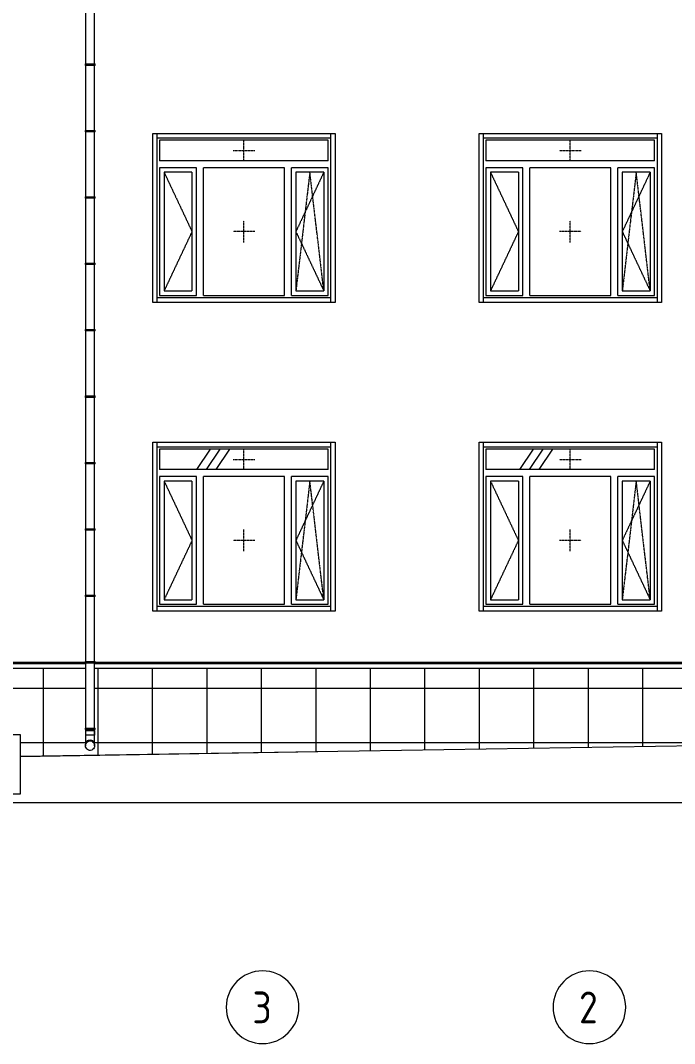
# Model space of a CAD drawing. Header units: millimetres. Extents: x -515342 to 330399, y -224905 to 507333.
# Drawn here: x 164097 to 171301, y -1932 to 9331 of the extents above; entities that cross this region are included whole.
import ezdxf

# ---------------------------------------------------------------- set-up
doc = ezdxf.new("R2010")
doc.units = ezdxf.units.MM
doc.linetypes.add('ASVP_Штриховая_ш2 п1', pattern=[3, 2, -1])
doc.layers.get('0').update_dxf_attribs({"lineweight": 0})
for name, color, linetype, lineweight in [('Витраж', 7, 'Continuous', 0), ('Линии', 7, 'Continuous', 0), ('Обобщенные модели', 7, 'Continuous', 0), ('Ограждение', 7, 'Continuous', 0), ('Окна', 7, 'Continuous', 0), ('Окна открывание', 7, 'Continuous', 0), ('Оси', 7, 'Continuous', 0), ('Стены внутренние', 7, 'Continuous', 0), ('Стены наружные', 7, 'Continuous', 0), ('Стены штриховка поверхности', 7, 'Continuous', 0)]:
    doc.layers.add(name, color=color, linetype=linetype, lineweight=lineweight)
doc.styles.add('GOST Common', font='', dxfattribs={"width": 0.9, "height": 350})
doc.styles.get('GOST Common').set_extended_font_data('GOST Common')
pattern_1 = [(236.31, (1066.07, 1244.6), (-1777.996, -3556.002), [641.07, -5769.6]), (236.31, (1101.63, 1137.9), (-1777.996, -3556.002), [384.64, -6026.03]), (236.31, (888.27, 1137.9), (-1777.996, -3556.002), [384.64, -6026.03])]

# ---------------------------------------------------------------- blocks, each defined once
blk = doc.blocks.new('Окно_ПВХ_3Створки_1Фрамуга-верх - АР_Окно_ОП_1820_h_х1970_3ст2фр-в-V7-О_АР_Эскиз_Фасад 12-1 копия 1')
at = {"layer": 'Окна'}
h = blk.add_hatch(dxfattribs=at)
h.set_pattern_fill('FP_1', color=256, style=0, pattern_type=2)
h.set_pattern_definition(pattern_1)
h.paths.add_polyline_path([(-16777, 885), (-16777, 2193), (-17085, 2193), (-17085, 885), (-16815, 885)])
at = {"layer": 'Окна открывание'}
h = blk.add_hatch(dxfattribs=at)
h.set_pattern_fill('FP_1', color=256, style=0, pattern_type=2)
h.set_pattern_definition(pattern_1)
h.paths.add_polyline_path([(-15915, 2318), (-15276, 2318), (-15276, 2544), (-17134, 2544), (-17134, 2318), (-16140, 2318)])
at = {"layer": 'Окна'}
for p, q in [((-15276, 2544), (-17134, 2544)), ((-17134, 2544), (-17134, 2318)), ((-15276, 2318), (-15276, 2544)), ((-15276, 2318), (-17134, 2318)), ((-16728, 2242), (-17134, 2242)), ((-17134, 2242), (-17134, 836)), ((-17085, 2193), (-17085, 885)), ((-16777, 2193), (-17085, 2193)), ((-16777, 2193), (-16777, 885)), ((-16728, 836), (-16728, 2242)), ((-15758, 2242), (-16652, 2242)), ((-16652, 836), (-16652, 2242)), ((-15758, 836), (-15758, 2242)), ((-15276, 2242), (-15682, 2242)), ((-15682, 836), (-15682, 2242)), ((-15633, 2193), (-15633, 885)), ((-15325, 2193), (-15633, 2193)), ((-15325, 2193), (-15325, 885)), ((-15276, 836), (-15276, 2242)), ((-17134, 836), (-16728, 836)), ((-17085, 885), (-16777, 885)), ((-16652, 836), (-15758, 836)), ((-15682, 836), (-15276, 836)), ((-15633, 885), (-15325, 885))]:
    blk.add_line(p, q, dxfattribs=at)
at = {"layer": 'Окна открывание', "linetype": 'ASVP_Штриховая_ш2 п1'}
for p, q in [((-16205, 2318), (-16205, 2544)), ((-16325, 2431), (-16085, 2431)), ((-17085, 2193), (-16777, 1539)), ((-15479, 2193), (-15633, 885)), ((-15325, 2193), (-15633, 1539)), ((-15325, 885), (-15479, 2193)), ((-16205, 1419), (-16205, 1659)), ((-16777, 1539), (-17085, 885)), ((-16085, 1539), (-16325, 1539)), ((-15633, 1539), (-15325, 885))]:
    blk.add_line(p, q, dxfattribs=at)
blk = doc.blocks.new('Окно_ПВХ_3Створки_1Фрамуга-верх - АР_Окно_ОП_1820_h_х1970_3ст2фр-в-V8-О_АР_Эскиз_Фасад 12-1 копия 1')
at = {"layer": 'Окна'}
h = blk.add_hatch(dxfattribs=at)
h.set_pattern_fill('FP_1', color=256, style=0, pattern_type=2)
h.set_pattern_definition(pattern_1)
h.paths.add_polyline_path([(-13490.329244, 885), (-13182.329244, 885), (-13182.329244, 2193), (-13490.329244, 2193), (-13490.329244, 906.332896)])
at = {"layer": 'Окна открывание'}
h = blk.add_hatch(dxfattribs=at)
h.set_pattern_fill('FP_1', color=256, style=0, pattern_type=2)
h.set_pattern_definition(pattern_1)
h.paths.add_polyline_path([(-13539.329244, 2318), (-11681.329244, 2318), (-11681.329244, 2544), (-13539.329244, 2544), (-13539.329244, 2431.533188)])
at = {"layer": 'Окна'}
for p, q in [((-11681.329244, 2544), (-13539.329244, 2544)), ((-13539.329244, 2544), (-13539.329244, 2318)), ((-11681.329244, 2318), (-11681.329244, 2544)), ((-11681.329244, 2318), (-13539.329244, 2318)), ((-13133.329244, 2242), (-13539.329244, 2242)), ((-13539.329244, 2242), (-13539.329244, 836)), ((-13490.329244, 2193), (-13490.329244, 885)), ((-13182.329244, 2193), (-13490.329244, 2193)), ((-13182.329244, 2193), (-13182.329244, 885)), ((-13133.329244, 836), (-13133.329244, 2242)), ((-12163.329244, 2242), (-13057.329244, 2242)), ((-13057.329244, 836), (-13057.329244, 2242)), ((-12163.329244, 836), (-12163.329244, 2242)), ((-11681.329244, 2242), (-12087.329244, 2242)), ((-12087.329244, 836), (-12087.329244, 2242)), ((-12038.329244, 2193), (-12038.329244, 885)), ((-11730.329244, 2193), (-12038.329244, 2193)), ((-11730.329244, 2193), (-11730.329244, 885)), ((-11681.329244, 836), (-11681.329244, 2242)), ((-13539.329244, 836), (-13133.329244, 836)), ((-13490.329244, 885), (-13182.329244, 885)), ((-13057.329244, 836), (-12163.329244, 836)), ((-12087.329244, 836), (-11681.329244, 836)), ((-12038.329244, 885), (-11730.329244, 885))]:
    blk.add_line(p, q, dxfattribs=at)
at = {"layer": 'Окна открывание', "linetype": 'ASVP_Штриховая_ш2 п1'}
for p, q in [((-12610.329244, 2318), (-12610.329244, 2544)), ((-12730.329244, 2431), (-12490.329244, 2431)), ((-13490.329244, 2193), (-13182.329244, 1539)), ((-11884.329244, 2193), (-12038.329244, 885)), ((-11730.329244, 2193), (-12038.329244, 1539)), ((-11730.329244, 885), (-11884.329244, 2193)), ((-12610.329244, 1419), (-12610.329244, 1659)), ((-13182.329244, 1539), (-13490.329244, 885)), ((-12490.329244, 1539), (-12730.329244, 1539)), ((-12038.329244, 1539), (-11730.329244, 885))]:
    blk.add_line(p, q, dxfattribs=at)
blk = doc.blocks.new('Окно_ПВХ_3Створки_1Фрамуга-верх - АР_Окно_ОП_1820_h_х1970_3ст2фр-в-V30-О_АР_Эскиз_Фасад 12-1 копия 1')
at = {"layer": 'Окна'}
h = blk.add_hatch(dxfattribs=at)
h.set_pattern_fill('FP_1', color=256, style=0, pattern_type=2)
h.set_pattern_definition(pattern_1)
h.paths.add_polyline_path([(-17085, 4285), (-16777, 4285), (-16777, 5593), (-17085, 5593), (-17085, 4338)])
h = blk.add_hatch(dxfattribs=at)
h.set_pattern_fill('FP_1', color=256, style=0, pattern_type=2)
h.set_pattern_definition(pattern_1)
h.paths.add_polyline_path([(-15466, 4285), (-15325, 4285), (-15325, 5593), (-15633, 5593), (-15633, 4285)])
for p, q in [((-15276, 5944), (-17134, 5944)), ((-17134, 5944), (-17134, 5718)), ((-15276, 5718), (-15276, 5944)), ((-15276, 5718), (-17134, 5718)), ((-16728, 5642), (-17134, 5642)), ((-17134, 5642), (-17134, 4236)), ((-16728, 4236), (-16728, 5642)), ((-15758, 5642), (-16652, 5642)), ((-16652, 4236), (-16652, 5642)), ((-15758, 4236), (-15758, 5642)), ((-15276, 5642), (-15682, 5642)), ((-15682, 4236), (-15682, 5642)), ((-15276, 4236), (-15276, 5642)), ((-17085, 5593), (-17085, 4285)), ((-16777, 5593), (-17085, 5593)), ((-16777, 5593), (-16777, 4285)), ((-15633, 5593), (-15633, 4285)), ((-15325, 5593), (-15633, 5593)), ((-15325, 5593), (-15325, 4285)), ((-17085, 4285), (-16777, 4285)), ((-15633, 4285), (-15325, 4285)), ((-17134, 4236), (-16728, 4236)), ((-16652, 4236), (-15758, 4236)), ((-15682, 4236), (-15276, 4236))]:
    blk.add_line(p, q, dxfattribs=at)
at = {"layer": 'Окна открывание', "linetype": 'ASVP_Штриховая_ш2 п1'}
for p, q in [((-16205, 5718), (-16205, 5944)), ((-16325, 5831), (-16085, 5831)), ((-17085, 5593), (-16777, 4939)), ((-15479, 5593), (-15633, 4285)), ((-15325, 5593), (-15633, 4939)), ((-15325, 4285), (-15479, 5593)), ((-16205, 4819), (-16205, 5059)), ((-16777, 4939), (-17085, 4285)), ((-16085, 4939), (-16325, 4939)), ((-15633, 4939), (-15325, 4285))]:
    blk.add_line(p, q, dxfattribs=at)
blk = doc.blocks.new('Окно_ПВХ_3Створки_1Фрамуга-верх - АР_Окно_ОП_1820_h_х1970_3ст2фр-в-V31-О_АР_Эскиз_Фасад 12-1 копия 1')
at = {"layer": 'Окна'}
h = blk.add_hatch(dxfattribs=at)
h.set_pattern_fill('FP_1', color=256, style=0, pattern_type=2)
h.set_pattern_definition(pattern_1)
h.paths.add_polyline_path([(-13490.329244, 4285), (-13182.329244, 4285), (-13182.329244, 5593), (-13490.329244, 5593), (-13490.329244, 4338.033553)])
h = blk.add_hatch(dxfattribs=at)
h.set_pattern_fill('FP_1', color=256, style=0, pattern_type=2)
h.set_pattern_definition(pattern_1)
h.paths.add_polyline_path([(-11867.404289, 4285), (-11730.329244, 4285), (-11730.329244, 5593), (-12038.329244, 5593), (-12038.329244, 4285)])
for p, q in [((-11681.329244, 5944), (-13539.329244, 5944)), ((-13539.329244, 5944), (-13539.329244, 5718)), ((-11681.329244, 5718), (-11681.329244, 5944)), ((-11681.329244, 5718), (-13539.329244, 5718)), ((-13133.329244, 5642), (-13539.329244, 5642)), ((-13539.329244, 5642), (-13539.329244, 4236)), ((-13133.329244, 4236), (-13133.329244, 5642)), ((-12163.329244, 5642), (-13057.329244, 5642)), ((-13057.329244, 4236), (-13057.329244, 5642)), ((-12163.329244, 4236), (-12163.329244, 5642)), ((-11681.329244, 5642), (-12087.329244, 5642)), ((-12087.329244, 4236), (-12087.329244, 5642)), ((-11681.329244, 4236), (-11681.329244, 5642)), ((-13490.329244, 5593), (-13490.329244, 4285)), ((-13182.329244, 5593), (-13490.329244, 5593)), ((-13182.329244, 5593), (-13182.329244, 4285)), ((-12038.329244, 5593), (-12038.329244, 4285)), ((-11730.329244, 5593), (-12038.329244, 5593)), ((-11730.329244, 5593), (-11730.329244, 4285)), ((-13490.329244, 4285), (-13182.329244, 4285)), ((-12038.329244, 4285), (-11730.329244, 4285)), ((-13539.329244, 4236), (-13133.329244, 4236)), ((-13057.329244, 4236), (-12163.329244, 4236)), ((-12087.329244, 4236), (-11681.329244, 4236))]:
    blk.add_line(p, q, dxfattribs=at)
at = {"layer": 'Окна открывание', "linetype": 'ASVP_Штриховая_ш2 п1'}
for p, q in [((-12610.329244, 5718), (-12610.329244, 5944)), ((-12730.329244, 5831), (-12490.329244, 5831)), ((-13490.329244, 5593), (-13182.329244, 4939)), ((-11884.329244, 5593), (-12038.329244, 4285)), ((-11730.329244, 5593), (-12038.329244, 4939)), ((-11730.329244, 4285), (-11884.329244, 5593)), ((-12610.329244, 4819), (-12610.329244, 5059)), ((-13182.329244, 4939), (-13490.329244, 4285)), ((-12490.329244, 4939), (-12730.329244, 4939)), ((-12038.329244, 4939), (-11730.329244, 4285))]:
    blk.add_line(p, q, dxfattribs=at)
blk = doc.blocks.new('Прямоугольный импост - АР_Откос_Металлический_50х330 Белый Правый-9899493-О_АР_Эскиз_Фасад 12-1 копия 1')
at = {"layer": 'Витраж'}
for p, q in [((-9974, 2570), (-9974, 2620)), ((-9974, 2620), (-8064, 2620)), ((-8064, 2620), (-8064, 2570)), ((-9974, 2570), (-8064, 2570))]:
    blk.add_line(p, q, dxfattribs=at)
blk = doc.blocks.new('Прямоугольный импост - АР_Откос_Металлический_50х330 Белый Левый-9898761-О_АР_Эскиз_Фасад 12-1 копия 1')
at = {"layer": 'Витраж'}
for p, q in [((-9974, 760), (-9974, 810)), ((-8064, 810), (-9974, 810)), ((-8064, 810), (-8064, 760)), ((-8064, 760), (-9974, 760))]:
    blk.add_line(p, q, dxfattribs=at)
blk = doc.blocks.new('Прямоугольный импост - АР_Откос_Металлический_50х330 Белый Правый-9899492-О_АР_Эскиз_Фасад 12-1 копия 1')
at = {"layer": 'Витраж'}
for p, q in [((-8064, 2620), (-8014, 2620)), ((-8064, 2620), (-8064, 760)), ((-8014, 2620), (-8014, 760)), ((-8014, 760), (-8064, 760))]:
    blk.add_line(p, q, dxfattribs=at)
blk = doc.blocks.new('Прямоугольный импост - АР_Откос_Металлический_50х330 Белый Левый-V99-О_АР_Эскиз_Фасад 12-1 копия 1')
at = {"layer": 'Витраж'}
for p, q in [((-10024, 2620), (-9974, 2620)), ((-10024, 760), (-10024, 2620)), ((-9974, 760), (-9974, 2620)), ((-9974, 760), (-10024, 760))]:
    blk.add_line(p, q, dxfattribs=at)
blk = doc.blocks.new('ASVP_ОМ_Водосточная труба_На стене - Труба 100-9889468-О_АР_Эскиз_Фасад 12-1 копия 1')
at = {"layer": 'Обобщенные модели'}
for p, q in [((-7250, 12695.760475), (-7250, -604.239525)), ((-7150, -604.239525), (-7150, 12695.760475))]:
    blk.add_line(p, q, dxfattribs=at)
blk = doc.blocks.new('Влж_Водосточная труба_Хомут - Хомут-9753428-О_АР_Эскиз_Фасад 12-1 копия 1')
at = {"layer": 'Обобщенные модели'}
for p, q in [((-7255, 12633.260475), (-7255, 12618.260475)), ((-7255, 12633.260475), (-7145, 12633.260475)), ((-7145, 12618.260475), (-7255, 12618.260475)), ((-7145, 12618.260475), (-7145, 12633.260475))]:
    blk.add_line(p, q, dxfattribs=at)
blk = doc.blocks.new('ASVP_ОМ_Водосточная труба_Слив - Слив-9747398-О_АР_Эскиз_Фасад 12-1 копия 1')
at = {"layer": 'Обобщенные модели'}
for p, q in [((-40051, -554), (-40051, -604)), ((-40051, -554), (-40000, -554)), ((-40000, -554), (-39950, -554)), ((-39950, -554), (-39948, -554)), ((-39948, -604), (-39948, -554)), ((-40000, -604), (-40051, -604)), ((-40050, -604), (-40050, -698)), ((-39950, -604), (-40000, -604)), ((-39950, -698), (-39950, -604)), ((-39948, -604), (-39950, -604)), ((-40050, -698), (-40050, -721)), ((-39950, -721), (-39950, -698))]:
    blk.add_line(p, q, dxfattribs=at)
at = {"layer": 'Обобщенные модели', "flags": 128}
for points in [[(-40050, -721), (-40049, -708), (-40044, -697), (-40037, -686), (-40028, -678), (-40018, -672), (-40006, -669), (-39994, -669), (-39982, -672), (-39972, -678), (-39963, -686), (-39956, -697), (-39951, -708), (-39950, -721)], [(-39950, -721), (-39951, -734), (-39956, -745), (-39963, -756), (-39972, -764), (-39982, -770), (-39994, -773), (-40006, -773), (-40018, -770), (-40028, -764), (-40037, -756), (-40044, -745), (-40049, -734), (-40050, -721)]]:
    blk.add_lwpolyline(points, dxfattribs=at)
at = {"layer": 'Обобщенные модели'}
blk.add_open_spline([(-39950, -698), (-39950, -695), (-39951, -690), (-39954, -684), (-39957, -680), (-39960, -676), (-39965, -672), (-39969, -669), (-39977, -666), (-39987, -663), (-40000, -661), (-40013, -663), (-40023, -666), (-40031, -669), (-40035, -672), (-40040, -676), (-40043, -680), (-40046, -684), (-40049, -690), (-40050, -695), (-40050, -698)], degree=3, knots=[0, 0, 0, 0, 0.083333, 0.125, 0.166667, 0.208333, 0.25, 0.291667, 0.333333, 0.416667, 0.5, 0.583333, 0.666667, 0.708333, 0.75, 0.791667, 0.833333, 0.875, 0.916667, 1, 1, 1, 1], dxfattribs=at)
blk = doc.blocks.new('Ограждение - Ограждение-10023331-О_АР_Эскиз_Фасад 12-1 копия 1')
at = {"layer": 'Ограждение'}
for p, q in [((-17950, 182), (-39950, 182)), ((-17950, 130), (-39950, 130)), ((-7250, 182), (-17850, 182)), ((-7250, 130), (-17850, 130))]:
    blk.add_line(p, q, dxfattribs=at)
blk = doc.blocks.new('СД_Люблино_Фасады_rvt-1-О_АР_Эскиз_Фасад 12-1 копия 1')
at = {"layer": 'Стены штриховка поверхности', "true_color": 0xcacaca}
h = blk.add_hatch(dxfattribs=at)
h.set_pattern_fill('FP_4', color=9, style=0, pattern_type=2)
h.set_pattern_definition([(0, (-3647.7, 180), (0, 600), []), (90, (-3647.7, 180), (-600, 4e-14), [])])
h.paths.add_polyline_path([(-49471, -1338), (-47126, -1300), (-47126, -1250), (-47146, -1250), (-47146, -700), (-44966, -700), (-44966, -1250), (-44986, -1250), (-44986, -1265), (-35266, -1108), (-35266, -600), (-33086, -600), (-33086, -1072), (-27986, -989), (-27986, -600), (-25806, -600), (-25806, -954), (-20846, -874), (-20846, -600), (-18666, -600), (-18666, -838), (-7250, -653), (-7250, -604), (-7251, -604), (-7251, -554), (-7250, -554), (-7250, -542), (-7255, -541), (-7255, -527), (-7250, -527), (-7250, 130), (-17850, 130), (-17850, -527), (-17845, -527), (-17845, -542), (-17850, -542), (-17849, -554), (-17848, -554), (-17848, -604), (-17850, -604), (-17850, -721), (-17851, -734), (-17856, -745), (-17863, -756), (-17872, -764), (-17882, -770), (-17894, -773), (-17906, -773), (-17918, -770), (-17928, -764), (-17939, -753), (-17944, -745), (-17949, -734), (-17950, -721), (-17950, -604), (-17951, -604), (-17951, -554), (-17950, -554), (-17950, -542), (-17955, -542), (-17955, -527), (-17950, -527), (-17950, 130), (-39950, 130), (-39950, -527), (-39945, -527), (-39945, -542), (-39950, -542), (-39949, -554), (-39948, -554), (-39948, -604), (-39950, -604), (-39950, -721), (-39951, -734), (-39956, -745), (-39963, -756), (-39972, -764), (-39982, -770), (-39994, -773), (-40006, -773), (-40018, -770), (-40028, -764), (-40037, -756), (-40044, -745), (-40049, -734), (-40050, -721), (-40050, -604), (-40051, -604), (-40051, -554), (-40050, -554), (-40050, -542), (-40055, -542), (-40055, -527), (-40050, -527), (-40050, 130), (-49226, 130), (-49225, -773), (-49221, -773), (-49221, -788), (-49226, -788), (-49226, -908), (-49206, -915), (-49206, -1019), (-49326, -980), (-49326, -850), (-49328, -850), (-49328, -800), (-49326, -800), (-49326, -788), (-49329, -788), (-49331, -784), (-49331, -785), (-49471, -785), (-49471, -1000)])
h.paths.add_polyline_path([(-49921, -1000), (-49921, 130), (-49991, 130), (-49991, -1000)])
h.paths.add_polyline_path([(-49329, -788), (-49330, -788), (-49330, -783)])
h.paths.add_polyline_path([(-49331, -780), (-49329, -773), (-49326, -773), (-49326, 130), (-49471, 130), (-49471, -775), (-49331, -776), (-49331, -779)])
h.paths.add_polyline_path([(-47126, -698), (-47126, -390), (-44986, -390), (-44986, -698), (-47076, -698)])
h.paths.add_polyline_path([(-7150, -651), (-6586, -642), (-6586, -300), (-4446, -300), (-4446, -607), (-3898, -599), (-3898, 130), (-7150, 130), (-7150, -527), (-7145, -527), (-7145, -542), (-7150, -542), (-7149, -554), (-7148, -554), (-7148, -604), (-7150, -604), (-7150, -619)])
h.paths.add_polyline_path([(-20776, -598), (-20826, -598), (-20826, -290), (-18686, -290), (-18686, -598), (-20626, -598)])
h.paths.add_polyline_path([(-35196, -598), (-35246, -598), (-35246, -290), (-33106, -290), (-33106, -598), (-35046, -598)])
h.paths.add_polyline_path([(-27766, -598), (-27966, -598), (-27966, -290), (-25826, -290), (-25826, -598), (-27609, -598)])
at = {"layer": 'Стены внутренние'}
for p, q in [((-39945, 200), (-17955, 200)), ((-17845, 200), (-7255, 200)), ((-18666, -600), (-20846, -600)), ((-18666, -1250), (-18666, -600)), ((-18666, -838), (-7250, -653)), ((-20846, -1250), (-18666, -1250))]:
    blk.add_line(p, q, dxfattribs=at)
at = {"layer": 'Стены наружные'}
blk.add_line((-18666, -839), (-15173, -781), dxfattribs=at)
at = {"layer": 'Витраж', "lineweight": 9}
for name, p in [('Прямоугольный импост - АР_Откос_Металлический_50х330 Белый Левый-V99-О_АР_Эскиз_Фасад 12-1 копия 1', (-7186, 3400)), ('Прямоугольный импост - АР_Откос_Металлический_50х330 Белый Правый-9899493-О_АР_Эскиз_Фасад 12-1 копия 1', (-7186, 3400)), ('Прямоугольный импост - АР_Откос_Металлический_50х330 Белый Правый-9899492-О_АР_Эскиз_Фасад 12-1 копия 1', (-7186, 3400)), ('Прямоугольный импост - АР_Откос_Металлический_50х330 Белый Левый-V99-О_АР_Эскиз_Фасад 12-1 копия 1', (-3591, 3400)), ('Прямоугольный импост - АР_Откос_Металлический_50х330 Белый Правый-9899493-О_АР_Эскиз_Фасад 12-1 копия 1', (-3591, 3400)), ('Прямоугольный импост - АР_Откос_Металлический_50х330 Белый Правый-9899492-О_АР_Эскиз_Фасад 12-1 копия 1', (-3591, 3400)), ('Прямоугольный импост - АР_Откос_Металлический_50х330 Белый Левый-9898761-О_АР_Эскиз_Фасад 12-1 копия 1', (-7186, 3400)), ('Прямоугольный импост - АР_Откос_Металлический_50х330 Белый Левый-9898761-О_АР_Эскиз_Фасад 12-1 копия 1', (-3591, 3400)), ('Прямоугольный импост - АР_Откос_Металлический_50х330 Белый Левый-V99-О_АР_Эскиз_Фасад 12-1 копия 1', (-7186, 0)), ('Прямоугольный импост - АР_Откос_Металлический_50х330 Белый Правый-9899493-О_АР_Эскиз_Фасад 12-1 копия 1', (-7186, 0)), ('Прямоугольный импост - АР_Откос_Металлический_50х330 Белый Правый-9899492-О_АР_Эскиз_Фасад 12-1 копия 1', (-7186, 0)), ('Прямоугольный импост - АР_Откос_Металлический_50х330 Белый Левый-V99-О_АР_Эскиз_Фасад 12-1 копия 1', (-3591, 0)), ('Прямоугольный импост - АР_Откос_Металлический_50х330 Белый Правый-9899493-О_АР_Эскиз_Фасад 12-1 копия 1', (-3591, 0)), ('Прямоугольный импост - АР_Откос_Металлический_50х330 Белый Правый-9899492-О_АР_Эскиз_Фасад 12-1 копия 1', (-3591, 0)), ('Прямоугольный импост - АР_Откос_Металлический_50х330 Белый Левый-9898761-О_АР_Эскиз_Фасад 12-1 копия 1', (-7186, 0)), ('Прямоугольный импост - АР_Откос_Металлический_50х330 Белый Левый-9898761-О_АР_Эскиз_Фасад 12-1 копия 1', (-3591, 0))]:
    blk.add_blockref(name, p, dxfattribs=at)
at = {"layer": 'Обобщенные модели', "lineweight": 9}
for name, p in [('ASVP_ОМ_Водосточная труба_На стене - Труба 100-9889468-О_АР_Эскиз_Фасад 12-1 копия 1', (-10700, 0)), ('Влж_Водосточная труба_Хомут - Хомут-9753428-О_АР_Эскиз_Фасад 12-1 копия 1', (-10700, -5849)), ('Влж_Водосточная труба_Хомут - Хомут-9753428-О_АР_Эскиз_Фасад 12-1 копия 1', (-10700, -6580)), ('Влж_Водосточная труба_Хомут - Хомут-9753428-О_АР_Эскиз_Фасад 12-1 копия 1', (-10700, -7311)), ('Влж_Водосточная труба_Хомут - Хомут-9753428-О_АР_Эскиз_Фасад 12-1 копия 1', (-10700, -8042)), ('Влж_Водосточная труба_Хомут - Хомут-9753428-О_АР_Эскиз_Фасад 12-1 копия 1', (-10700, -8773)), ('Влж_Водосточная труба_Хомут - Хомут-9753428-О_АР_Эскиз_Фасад 12-1 копия 1', (-10700, -9504)), ('Влж_Водосточная труба_Хомут - Хомут-9753428-О_АР_Эскиз_Фасад 12-1 копия 1', (-10700, -10236)), ('Влж_Водосточная труба_Хомут - Хомут-9753428-О_АР_Эскиз_Фасад 12-1 копия 1', (-10700, -10967)), ('Влж_Водосточная труба_Хомут - Хомут-9753428-О_АР_Эскиз_Фасад 12-1 копия 1', (-10700, -11698)), ('Влж_Водосточная труба_Хомут - Хомут-9753428-О_АР_Эскиз_Фасад 12-1 копия 1', (-10700, -12429)), ('Влж_Водосточная труба_Хомут - Хомут-9753428-О_АР_Эскиз_Фасад 12-1 копия 1', (-10700, -13160)), ('ASVP_ОМ_Водосточная труба_Слив - Слив-9747398-О_АР_Эскиз_Фасад 12-1 копия 1', (22100, 0))]:
    blk.add_blockref(name, p, dxfattribs=at)
at = {"layer": 'Ограждение', "lineweight": 9}
blk.add_blockref('Ограждение - Ограждение-10023331-О_АР_Эскиз_Фасад 12-1 копия 1', (0, 0), dxfattribs=at)
at = {"layer": 'Окна', "lineweight": 9}
for name in ['Окно_ПВХ_3Створки_1Фрамуга-верх - АР_Окно_ОП_1820_h_х1970_3ст2фр-в-V30-О_АР_Эскиз_Фасад 12-1 копия 1', 'Окно_ПВХ_3Створки_1Фрамуга-верх - АР_Окно_ОП_1820_h_х1970_3ст2фр-в-V31-О_АР_Эскиз_Фасад 12-1 копия 1', 'Окно_ПВХ_3Створки_1Фрамуга-верх - АР_Окно_ОП_1820_h_х1970_3ст2фр-в-V7-О_АР_Эскиз_Фасад 12-1 копия 1', 'Окно_ПВХ_3Створки_1Фрамуга-верх - АР_Окно_ОП_1820_h_х1970_3ст2фр-в-V8-О_АР_Эскиз_Фасад 12-1 копия 1']:
    blk.add_blockref(name, (0, 0), dxfattribs=at)
blk = doc.blocks.new('Ось сетки - Круг_Ø8 мм-6577-О_АР_Эскиз_Фасад 12-1 копия 1')
at = {"layer": 'Оси'}
for start, end in [(360, 180), (180, 360)]:
    blk.add_arc((0, -3600), 400, start, end, dxfattribs=at)

msp = doc.modelspace()

# ---------------------------------------------------------------- linework, layer by layer
at = {"layer": 'Линии'}
msp.add_line((178865.989, 717.7355), (80619.6864, 717.7355), dxfattribs=at)

# ---------------------------------------------------------------- block references
msp.add_blockref('СД_Люблино_Фасады_rvt-1-О_АР_Эскиз_Фасад 12-1 копия 1', (182763.6864, 2067.7355))
at = {"layer": 'Оси'}
for p in [(166763.6864, 2067.7355), (170363.6864, 2067.7355)]:
    msp.add_blockref('Ось сетки - Круг_Ø8 мм-6577-О_АР_Эскиз_Фасад 12-1 копия 1', p, dxfattribs=at)

# ---------------------------------------------------------------- texts
at = {"layer": 'Оси', "char_height": 350, "attachment_point": 1, "style": 'GOST Common'}
for s, insert, width in [('\\fGOST Common|b0|i0|c204|p34|;\\W.9;3', (166652.6058, -1359.7312), 266.961937), ('\\fGOST Common|b0|i0|c204|p34|;\\W.9;2', (170249.9058, -1359.7312), 274.177125)]:
    msp.add_mtext(s, dxfattribs=dict(at, insert=insert, width=width))

doc.saveas('drawing.dxf')
